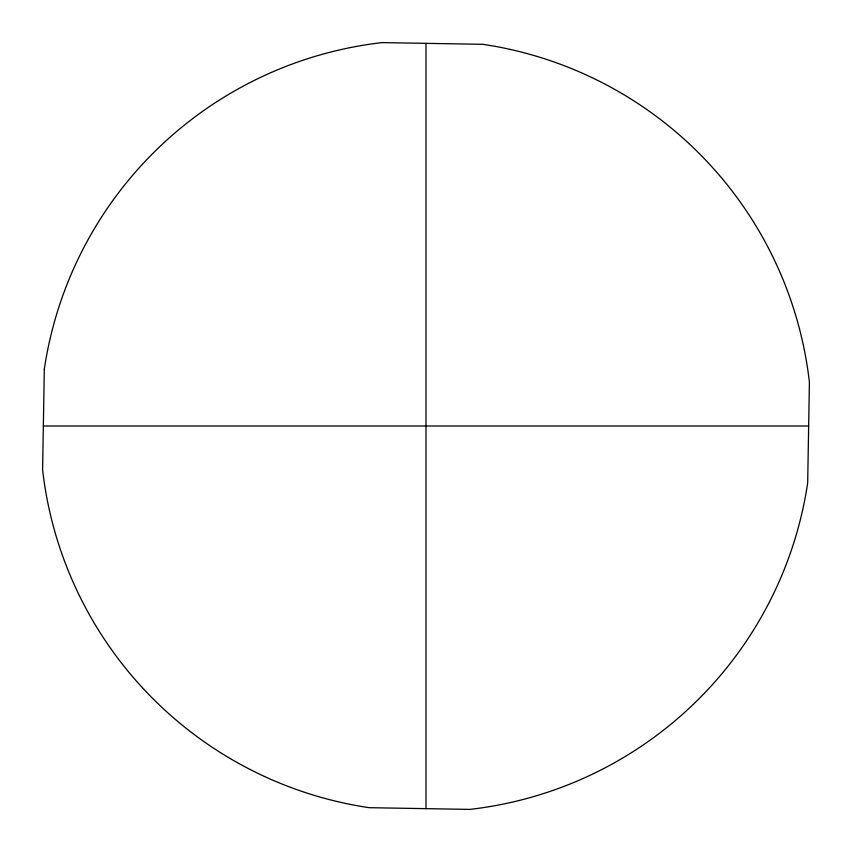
<?xml version="1.0" encoding="UTF-8"?>
<svg xmlns="http://www.w3.org/2000/svg" width="852" height="852" viewBox="0 0 852 852"><rect width="100%" height="100%" fill="white"/><g stroke="black" fill="none" stroke-linecap="round" stroke-linejoin="round"><path stroke-width="1.28" d="M43.346 426L808.654 426M426 43.346L426 808.654M44.315 369.129L42.6 469.857A385.903 385.903 0 0 0 369.129 807.685L469.857 809.4A385.903 385.903 0 0 0 807.685 482.871L809.4 382.143A385.903 385.903 0 0 0 482.871 44.315L382.143 42.6A385.903 385.903 0 0 0 44.315 369.129"/></g></svg>
